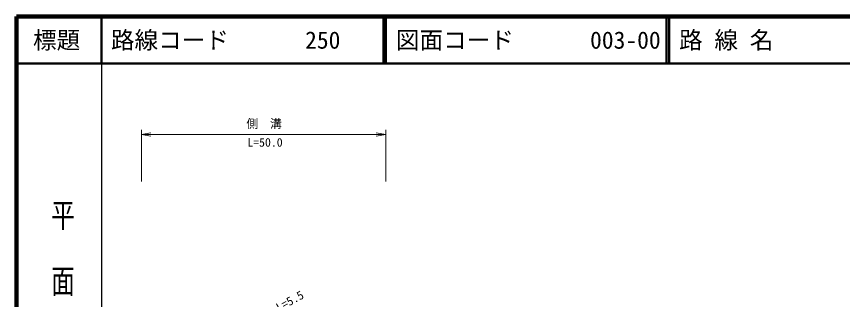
# Model space of a CAD drawing. Units: millimetres, scale not verified. Extents: x 40000 to 680000, y 20000 to 380000.
# Drawn here: x 40000 to 215004, y 319982 to 380000 of the extents above; entities that cross this region are included whole.
import ezdxf
from ezdxf.enums import TextEntityAlignment as Align

# ---------------------------------------------------------------- set-up
doc = ezdxf.new("R2010")
doc.units = ezdxf.units.MM
doc.header["$LTSCALE"] = 1000
for name, color, linetype, lineweight in [('M-STR-HTXT', 7, 'Continuous', 13), ('M-TTL', 2, 'Continuous', 140), ('M-TTL-BAND', 7, 'Continuous', 25), ('M-TTL-LINE', 7, 'Continuous', 50)]:
    doc.layers.add(name, color=color, linetype=linetype, lineweight=lineweight)
doc.layers.add('M-TTL-TXT', color=7, linetype='Continuous')
doc.styles.add('@ＭＳ ゴシック', font='')
doc.styles.add('ＭＳ ゴシック', font='')
doc.styles.get('@ＭＳ ゴシック').set_extended_font_data('@MS Gothic')
doc.styles.get('ＭＳ ゴシック').set_extended_font_data('MS Gothic')

# ---------------------------------------------------------------- blocks, each defined once
blk = doc.blocks.new('open_arrow')
at = {"color": 0, "linetype": 'Continuous', "lineweight": -2}
blk.add_lwpolyline([(7.5, 1.25), (0, 0), (7.5, -1.25)], dxfattribs=at)

msp = doc.modelspace()

# ---------------------------------------------------------------- linework, layer by layer
at = {"layer": 'M-STR-HTXT'}
for p, q in [((66461, 344974), (66461, 355974)), ((118222, 344974), (118222, 355974)), ((66461, 354974), (118222, 354974))]:
    msp.add_line(p, q, dxfattribs=at)
at = {"layer": 'M-TTL'}
for p, q in [((40000, 380000), (40000, 20000)), ((680000, 380000), (40000, 380000))]:
    msp.add_line(p, q, dxfattribs=at)
at = {"layer": 'M-TTL-BAND'}
msp.add_line((58000, 370000), (58000, 20000), dxfattribs=at)
at = {"layer": 'M-TTL-LINE'}
for p, q in [((58000, 380000), (58000, 370000)), ((117750, 380000), (117750, 370000)), ((118250, 380000), (118250, 370000)), ((177750, 380000), (177750, 370000)), ((178250, 380000), (178250, 370000)), ((40000, 370000), (680000, 370000))]:
    msp.add_line(p, q, dxfattribs=at)

# ---------------------------------------------------------------- block references
at = {"layer": 'M-STR-HTXT', "xscale": 267, "yscale": 267}
msp.add_blockref('open_arrow', (66461, 354974), dxfattribs=at)
at = {"layer": 'M-STR-HTXT', "xscale": 267, "yscale": 267, "rotation": 180}
msp.add_blockref('open_arrow', (118222, 354974), dxfattribs=at)

# ---------------------------------------------------------------- texts
at = {"layer": 'M-STR-HTXT', "style": 'ＭＳ ゴシック'}
msp.add_text('側\u3000溝', height=1833, dxfattribs=at).set_placement((88704, 355793), align=Align.BOTTOM_LEFT)
msp.add_text('L=50.0', height=1833, dxfattribs=at).set_placement((92646, 351843), align=Align.BOTTOM_CENTER)
msp.add_text('L=5.5', height=1833, rotation=29.192, dxfattribs=at).set_placement((98619, 318377), align=Align.BOTTOM_CENTER)
at = {"layer": 'M-TTL-BAND', "style": '@ＭＳ ゴシック', "width": 1.4}
msp.add_text('平  面  図', height=3666, rotation=270, dxfattribs=at).set_placement((49777, 306475), align=Align.MIDDLE_RIGHT)
at = {"layer": 'M-TTL-TXT', "style": 'ＭＳ ゴシック'}
msp.add_text('標題', height=3666, dxfattribs=at).set_placement((48500, 375000), align=Align.MIDDLE_CENTER)
for s, p in [('路線コード', (60000, 375000)), ('250', (101142, 375000)), ('図面コード', (120380, 375000)), ('003-00', (161521, 375000)), ('路 線 名', (180380, 375000))]:
    msp.add_text(s, height=3666, dxfattribs=at).set_placement(p, align=Align.MIDDLE_LEFT)

doc.saveas('drawing.dxf')
